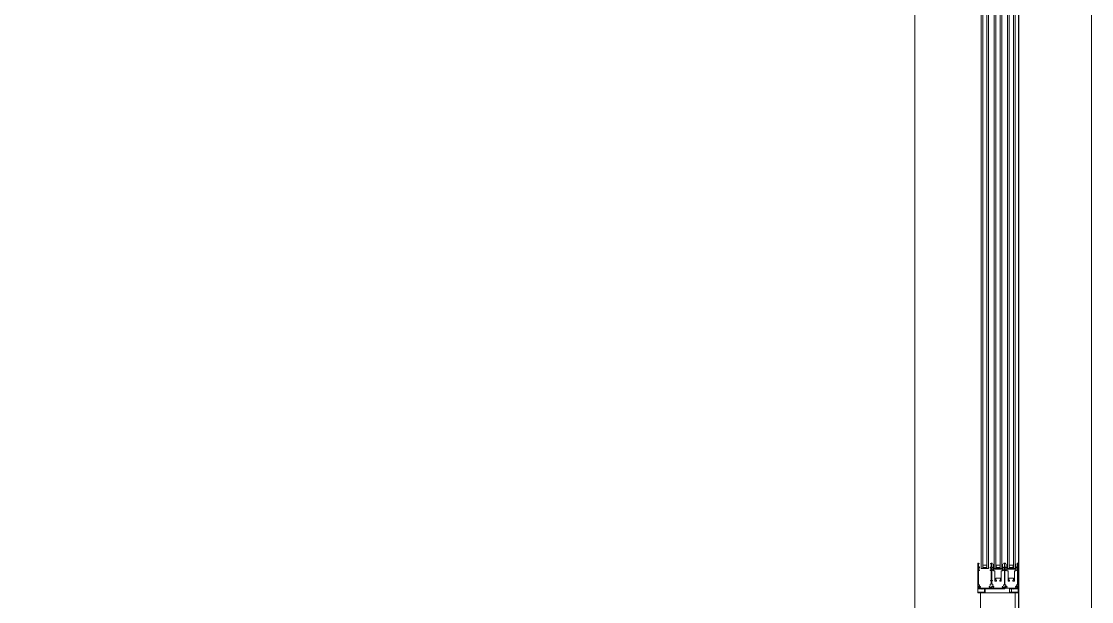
# Model space of a CAD drawing. Header units: centimetres. Extents: x 405464 to 563355, y 50011 to 66875.
# Drawn here: x 518040.5 to 518349.3, y 52744.4 to 52911.8 of the extents above; entities that cross this region are included whole.
import ezdxf
from ezdxf.enums import TextEntityAlignment as Align

# ---------------------------------------------------------------- set-up
doc = ezdxf.new("R2010")
doc.units = ezdxf.units.CM
doc.linetypes.add('DASHDOT', pattern=[25.4, 12.7, -6.35, 0, -6.35])
doc.layers.get('0').update_dxf_attribs({"lineweight": 9})
for name, color, linetype, lineweight in [('0-KRCN-MİMARİ-220526', 8, 'Continuous', 9), ('A_Aks', 30, 'DASHDOT', 9), ('A_Pencere Doğrama-Ex', 140, 'Continuous', 15), ('G_0.09', 254, 'Continuous', 9), ('GC_Cephe_Sandvic_Panel', 151, 'Continuous', 25), ('M00_Mahal_No$0$MH_Alan', 51, 'Continuous', 9), ('PN_Aluminyum', 150, 'Continuous', 15)]:
    doc.layers.add(name, color=color, linetype=linetype, lineweight=lineweight)
doc.styles.add('M00_Mahal_No$0$Kalin01', font='swissk.ttf')
doc.styles.add('M00_Mahal_No$0$Normal', font='swiss.ttf')
doc.styles.add('MAHAL', font='swissc.ttf')

# ---------------------------------------------------------------- blocks, each defined once
blk = doc.blocks.new('1_etap')
at = {"color": 8}
for p, q in [((1428.2, 436.08), (1428.2, 427.72)), ((1428.39, 436.1), (1428.22, 436.1)), ((1428.38, 435.78), (1428.51, 435.91)), ((1428.38, 434.93), (1428.38, 435.78)), ((1428.51, 435.99), (1428.4, 436.09)), ((1431.87, 435.99), (1431.98, 436.09)), ((1432.01, 435.78), (1431.87, 435.91)), ((1432, 436.1), (1432.2, 436.1)), ((1432.01, 434.93), (1432.01, 435.78)), ((1432.33, 435.91), (1432.19, 435.78)), ((1432.19, 434.93), (1432.19, 435.78)), ((1432.22, 436.09), (1432.33, 435.99)), ((1432.69, 433.95), (1432.69, 435.75)), ((1432.74, 435.8), (1432.86, 435.8)), ((1432.89, 435.77), (1432.89, 434.44)), ((1435.12, 434.44), (1435.12, 435.77)), ((1435.15, 435.8), (1435.27, 435.8)), ((1435.32, 435.75), (1435.32, 433.95)), ((1435.69, 435.99), (1435.8, 436.09)), ((1435.82, 435.78), (1435.69, 435.91)), ((1435.81, 436.1), (1436.01, 436.1)), ((1435.82, 435.78), (1435.82, 434.93)), ((1436.14, 435.91), (1436, 435.78)), ((1436, 435.78), (1436, 434.93)), ((1436.03, 436.09), (1436.14, 435.99)), ((1436.5, 433.95), (1436.5, 435.75)), ((1436.55, 435.8), (1436.68, 435.8)), ((1436.71, 435.77), (1436.71, 434.44)), ((1438.94, 434.44), (1438.94, 435.77)), ((1438.97, 435.8), (1439.09, 435.8)), ((1439.14, 435.75), (1439.14, 433.95)), ((1439.5, 435.99), (1439.61, 436.09)), ((1439.64, 435.78), (1439.5, 435.91)), ((1439.63, 436.1), (1439.79, 436.1)), ((1439.64, 434.93), (1439.64, 435.78)), ((1439.82, 436.08), (1439.82, 427.72)), ((1428.38, 434.09), (1428.38, 434.76)), ((1428.38, 429.86), (1428.38, 433.92)), ((1428.48, 434.91), (1428.4, 434.91)), ((1428.4, 434.79), (1428.48, 434.79)), ((1428.48, 434.06), (1428.4, 434.06)), ((1428.4, 433.94), (1428.57, 433.94)), ((1428.5, 435.03), (1428.5, 434.93)), ((1428.5, 434.76), (1428.5, 434.66)), ((1428.5, 434.19), (1428.5, 434.09)), ((1428.57, 435.06), (1428.53, 435.06)), ((1428.53, 434.63), (1428.57, 434.63)), ((1428.57, 434.21), (1428.53, 434.21)), ((1428.62, 434.68), (1428.62, 435.01)), ((1428.62, 433.99), (1428.62, 434.16)), ((1431.76, 434.68), (1431.76, 434.91)), ((1431.76, 434.91), (1431.98, 434.91)), ((1431.77, 433.99), (1431.77, 434.16)), ((1431.86, 434.63), (1431.81, 434.63)), ((1431.82, 434.21), (1431.86, 434.21)), ((1431.99, 433.94), (1431.82, 433.94)), ((1431.88, 434.76), (1431.88, 434.66)), ((1431.88, 434.19), (1431.88, 434.09)), ((1431.99, 434.79), (1431.91, 434.79)), ((1431.91, 434.06), (1431.99, 434.06)), ((1432.01, 434.09), (1432.01, 434.76)), ((1432.01, 431.13), (1432.01, 433.92)), ((1432.19, 434.09), (1432.19, 434.76)), ((1432.19, 431.14), (1432.19, 433.92)), ((1432.44, 434.91), (1432.21, 434.91)), ((1432.21, 433.95), (1432.38, 433.95)), ((1432.21, 434.79), (1432.29, 434.79)), ((1432.29, 434.07), (1432.21, 434.07)), ((1432.32, 434.76), (1432.32, 434.66)), ((1432.32, 434.19), (1432.32, 434.09)), ((1432.34, 434.64), (1432.39, 434.64)), ((1432.38, 434.22), (1432.34, 434.22)), ((1432.43, 434), (1432.43, 434.17)), ((1432.44, 434.69), (1432.44, 434.91)), ((1433.12, 433.9), (1432.74, 433.9)), ((1432.92, 434.4), (1433.91, 434.4)), ((1433.12, 430.92), (1433.12, 433.9)), ((1433.93, 434.38), (1433.93, 434.36)), ((1433.95, 434.34), (1434.06, 434.34)), ((1434.08, 434.36), (1434.08, 434.38)), ((1434.1, 434.4), (1435.09, 434.4)), ((1435.27, 433.9), (1434.9, 433.9)), ((1434.9, 433.9), (1434.9, 430.92)), ((1435.8, 434.91), (1435.58, 434.91)), ((1435.58, 434.91), (1435.58, 434.69)), ((1435.58, 434.17), (1435.58, 434)), ((1435.63, 434.64), (1435.67, 434.64)), ((1435.67, 434.22), (1435.63, 434.22)), ((1435.63, 433.95), (1435.8, 433.95)), ((1435.7, 434.66), (1435.7, 434.76)), ((1435.7, 434.09), (1435.7, 434.19)), ((1435.72, 434.79), (1435.8, 434.79)), ((1435.8, 434.07), (1435.72, 434.07)), ((1435.82, 434.76), (1435.82, 434.09)), ((1435.82, 433.92), (1435.82, 429.86)), ((1436, 434.76), (1436, 434.09)), ((1436, 433.92), (1436, 429.86)), ((1436.03, 434.91), (1436.25, 434.91)), ((1436.1, 434.79), (1436.03, 434.79)), ((1436.03, 434.07), (1436.1, 434.07)), ((1436.2, 433.95), (1436.03, 433.95)), ((1436.13, 434.66), (1436.13, 434.76)), ((1436.13, 434.09), (1436.13, 434.19)), ((1436.2, 434.64), (1436.15, 434.64)), ((1436.15, 434.22), (1436.2, 434.22)), ((1436.25, 434.91), (1436.25, 434.69)), ((1436.25, 434.17), (1436.25, 434)), ((1436.93, 433.9), (1436.55, 433.9)), ((1436.73, 434.4), (1437.73, 434.4)), ((1436.93, 430.92), (1436.93, 433.9)), ((1437.75, 434.38), (1437.75, 434.36)), ((1437.77, 434.34), (1437.88, 434.34)), ((1437.9, 434.36), (1437.9, 434.38)), ((1437.92, 434.4), (1438.91, 434.4)), ((1439.09, 433.9), (1438.71, 433.9)), ((1438.71, 433.9), (1438.71, 430.92)), ((1439.39, 434.68), (1439.39, 435.01)), ((1439.39, 433.99), (1439.39, 434.16)), ((1439.44, 435.06), (1439.49, 435.06)), ((1439.49, 434.63), (1439.44, 434.63)), ((1439.44, 434.21), (1439.49, 434.21)), ((1439.61, 433.94), (1439.44, 433.94)), ((1439.51, 435.03), (1439.51, 434.93)), ((1439.51, 434.76), (1439.51, 434.66)), ((1439.51, 434.19), (1439.51, 434.09)), ((1439.54, 434.91), (1439.61, 434.91)), ((1439.61, 434.79), (1439.54, 434.79)), ((1439.54, 434.06), (1439.61, 434.06)), ((1439.64, 434.09), (1439.64, 434.76)), ((1439.64, 429.86), (1439.64, 433.92)), ((1428.38, 428.68), (1428.38, 429.46)), ((1428.61, 429.83), (1428.4, 429.83)), ((1428.4, 429.48), (1428.49, 429.48)), ((1428.66, 429.79), (1428.62, 429.83)), ((1428.67, 429.63), (1428.67, 429.77)), ((1428.97, 429.23), (1428.97, 429.28)), ((1431.42, 429.23), (1431.42, 429.29)), ((1431.72, 429.63), (1431.72, 429.98)), ((1431.73, 429.99), (1431.76, 430.03)), ((1431.78, 430.04), (1431.99, 430.04)), ((1431.81, 430.98), (1431.81, 431.08)), ((1431.84, 431.11), (1431.99, 431.11)), ((1431.99, 430.96), (1431.84, 430.96)), ((1432.01, 430.06), (1432.01, 430.93)), ((1432.19, 430.06), (1432.19, 430.94)), ((1432.19, 428.87), (1432.19, 429.46)), ((1432.36, 431.11), (1432.21, 431.11)), ((1432.21, 430.96), (1432.36, 430.96)), ((1432.42, 430.04), (1432.21, 430.04)), ((1432.21, 429.48), (1432.31, 429.48)), ((1432.39, 430.99), (1432.39, 431.09)), ((1432.47, 429.99), (1432.44, 430.03)), ((1432.48, 429.63), (1432.48, 429.98)), ((1432.78, 429.23), (1432.78, 429.29)), ((1433.49, 430.85), (1433.19, 430.85)), ((1434.68, 431.72), (1433.34, 431.72)), ((1433.34, 431.72), (1433.34, 431.24)), ((1433.36, 431.21), (1433.49, 431.22)), ((1433.52, 431.19), (1433.52, 430.88)), ((1434.5, 430.88), (1434.5, 431.19)), ((1434.52, 431.22), (1434.65, 431.21)), ((1434.83, 430.85), (1434.52, 430.85)), ((1434.68, 431.53), (1434.68, 431.72)), ((1434.71, 431.47), (1434.68, 431.52)), ((1434.68, 431.42), (1434.71, 431.47)), ((1434.68, 431.24), (1434.68, 431.41)), ((1435.23, 429.29), (1435.23, 429.23)), ((1435.53, 429.78), (1435.53, 429.63)), ((1435.58, 429.83), (1435.54, 429.79)), ((1435.8, 429.84), (1435.59, 429.84)), ((1436, 429.46), (1436, 429.23)), ((1436.03, 429.84), (1436.23, 429.84)), ((1436.12, 429.48), (1436.03, 429.48)), ((1436.25, 429.83), (1436.29, 429.79)), ((1436.29, 429.78), (1436.29, 429.63)), ((1436.59, 429.29), (1436.59, 429.23)), ((1437.31, 430.85), (1437, 430.85)), ((1438.49, 431.72), (1437.15, 431.72)), ((1437.15, 431.72), (1437.15, 431.24)), ((1437.18, 431.21), (1437.3, 431.22)), ((1437.33, 431.19), (1437.33, 430.88)), ((1438.31, 430.88), (1438.31, 431.19)), ((1438.34, 431.22), (1438.47, 431.21)), ((1438.64, 430.85), (1438.34, 430.85)), ((1438.49, 431.53), (1438.49, 431.72)), ((1438.52, 431.47), (1438.49, 431.52)), ((1438.49, 431.42), (1438.52, 431.47)), ((1438.49, 431.24), (1438.49, 431.41)), ((1439.05, 429.23), (1439.05, 429.28)), ((1439.35, 429.63), (1439.35, 429.77)), ((1439.36, 429.79), (1439.39, 429.83)), ((1439.41, 429.83), (1439.61, 429.83)), ((1439.61, 429.48), (1439.52, 429.48)), ((1439.64, 428.68), (1439.64, 429.46)), ((1428.29, 427.67), (1428.2, 427.59)), ((1428.2, 427.57), (1428.2, 427.52)), ((1428.22, 427.7), (1428.88, 427.7)), ((1428.22, 427.5), (1430.28, 427.5)), ((1428.92, 427.68), (1428.31, 427.68)), ((1428.39, 429.03), (1428.39, 428.79)), ((1428.39, 428.77), (1428.48, 428.69)), ((1429.28, 428.66), (1428.4, 428.66)), ((1428.51, 429.06), (1428.41, 429.06)), ((1428.5, 428.68), (1429.32, 428.68)), ((1428.54, 428.88), (1428.54, 429.03)), ((1429.32, 428.86), (1428.56, 428.86)), ((1428.81, 429.18), (1428.92, 429.18)), ((1430.21, 427.68), (1429.04, 427.68)), ((1429.07, 427.7), (1429.95, 427.7)), ((1429.38, 428.83), (1429.33, 428.86)), ((1429.42, 428.86), (1429.38, 428.83)), ((1430.41, 428.86), (1429.43, 428.86)), ((1429.44, 428.68), (1430.21, 428.68)), ((1429.95, 428.66), (1429.47, 428.66)), ((1430.12, 428.57), (1429.96, 428.66)), ((1429.96, 427.7), (1430.12, 427.79)), ((1430.13, 427.81), (1430.13, 428.55)), ((1430.24, 428.65), (1430.24, 427.7)), ((1430.29, 427.5), (1430.33, 427.52)), ((1430.35, 427.52), (1430.39, 427.5)), ((1430.4, 427.5), (1433.07, 427.5)), ((1430.44, 428.68), (1430.44, 428.83)), ((1435.97, 428.66), (1430.46, 428.66)), ((1430.47, 428.76), (1430.47, 428.81)), ((1430.49, 428.84), (1430.92, 428.84)), ((1435.8, 428.66), (1430.57, 428.66)), ((1430.93, 428.84), (1430.97, 428.81)), ((1430.97, 428.81), (1431.01, 428.84)), ((1431.02, 428.84), (1431.99, 428.84)), ((1431.99, 429.18), (1431.47, 429.18)), ((1432.01, 428.86), (1432.01, 429.16)), ((1433.95, 428.84), (1432.21, 428.84)), ((1432.62, 429.18), (1432.73, 429.18)), ((1433.08, 427.5), (1433.12, 427.52)), ((1433.15, 427.52), (1433.19, 427.5)), ((1433.2, 427.5), (1434.8, 427.5)), ((1434.01, 428.82), (1433.97, 428.84)), ((1434.05, 428.84), (1434.01, 428.82)), ((1435.5, 428.84), (1434.06, 428.84)), ((1434.81, 427.5), (1434.85, 427.52)), ((1434.88, 427.52), (1434.92, 427.5)), ((1434.93, 427.5), (1436.6, 427.5)), ((1435.28, 429.18), (1435.5, 429.18)), ((1435.52, 429.16), (1435.52, 428.87)), ((1435.68, 429.03), (1435.68, 428.84)), ((1435.68, 428.84), (1435.68, 428.84)), ((1435.94, 429.14), (1435.7, 429.05)), ((1435.7, 428.81), (1435.76, 428.81)), ((1435.79, 428.81), (1435.89, 428.84)), ((1435.93, 428.69), (1435.85, 428.67)), ((1435.99, 429.02), (1435.99, 428.68)), ((1436.02, 429.02), (1435.99, 429.02)), ((1438.31, 428.86), (1436.2, 428.86)), ((1436.54, 429.18), (1436.44, 429.18)), ((1436.61, 427.5), (1436.65, 427.52)), ((1436.68, 427.52), (1436.72, 427.5)), ((1436.73, 427.5), (1439.79, 427.5)), ((1437.27, 427.7), (1437.27, 428.65)), ((1437.29, 428.68), (1438.58, 428.68)), ((1438.98, 427.68), (1437.29, 427.68)), ((1437.88, 427.81), (1437.88, 428.55)), ((1437.9, 428.57), (1438.05, 428.66)), ((1438.05, 427.7), (1437.9, 427.79)), ((1438.06, 428.66), (1438.54, 428.66)), ((1438.94, 427.7), (1438.06, 427.7)), ((1438.36, 428.83), (1438.32, 428.86)), ((1438.4, 428.86), (1438.36, 428.83)), ((1439.45, 428.86), (1438.42, 428.86)), ((1438.7, 428.68), (1439.52, 428.68)), ((1438.74, 428.66), (1439.61, 428.66)), ((1439.21, 429.18), (1439.1, 429.18)), ((1439.71, 427.68), (1439.1, 427.68)), ((1439.79, 427.7), (1439.14, 427.7)), ((1439.48, 429.03), (1439.48, 428.88)), ((1439.6, 429.06), (1439.5, 429.06)), ((1439.54, 428.69), (1439.62, 428.77)), ((1439.63, 428.79), (1439.63, 429.03)), ((1439.81, 427.59), (1439.73, 427.67)), ((1439.82, 427.52), (1439.82, 427.57))]:
    blk.add_line(p, q, dxfattribs=at)
for points in [[(1429.59, 434.55), (1429.59, 753.1), (1429.09, 753.1), (1429.09, 434.55)], [(1431.29, 434.55), (1431.29, 753.1), (1430.79, 753.1), (1430.79, 434.55)], [(1433.41, 434.55), (1433.41, 753.1), (1432.91, 753.1), (1432.91, 434.55)], [(1435.11, 434.55), (1435.11, 753.1), (1434.61, 753.1), (1434.61, 434.55)], [(1437.22, 434.55), (1437.22, 753.1), (1436.72, 753.1), (1436.72, 434.55)], [(1438.92, 434.55), (1438.92, 753.1), (1438.42, 753.1), (1438.42, 434.55)], [(1430.79, 435.05), (1430.49, 434.85), (1429.89, 434.85), (1429.59, 435.05), (1429.59, 435.55), (1430.79, 435.55)], [(1430.76, 435.07), (1430.48, 434.88), (1429.9, 434.88), (1429.62, 435.07), (1429.62, 435.52), (1430.76, 435.52)], [(1434.61, 435.05), (1434.31, 434.85), (1433.71, 434.85), (1433.41, 435.05), (1433.41, 435.55), (1434.61, 435.55)], [(1434.58, 435.07), (1434.3, 434.88), (1433.72, 434.88), (1433.44, 435.07), (1433.44, 435.52), (1434.58, 435.52)], [(1438.42, 435.05), (1438.12, 434.85), (1437.52, 434.85), (1437.22, 435.05), (1437.22, 435.55), (1438.42, 435.55)], [(1438.39, 435.07), (1438.11, 434.88), (1437.53, 434.88), (1437.25, 435.07), (1437.25, 435.52), (1438.39, 435.52)], [(1429.59, 434.55), (1429.59, 434.85), (1430.79, 434.85), (1430.79, 434.55)], [(1433.41, 434.55), (1433.41, 434.85), (1434.61, 434.85), (1434.61, 434.55)], [(1437.22, 434.55), (1437.22, 434.85), (1438.42, 434.85), (1438.42, 434.55)]]:
    blk.add_lwpolyline(points, close=True, dxfattribs=at)
for centre, radius, start, end in [((1428.22, 436.08), 0.025, 90, 180), ((1428.39, 436.08), 0.025, 45.971, 90), ((1428.48, 435.95), 0.05, 315, 45.971), ((1431.91, 435.95), 0.05, 134.029, 225), ((1432, 436.08), 0.025, 90, 134.029), ((1432.2, 436.08), 0.025, 45.971, 90), ((1432.29, 435.95), 0.05, 315, 45.971), ((1432.74, 435.75), 0.05, 90.0013, 179.9993), ((1432.86, 435.77), 0.03, 0, 90), ((1435.15, 435.77), 0.03, 90, 180), ((1435.27, 435.75), 0.05, 0, 90), ((1435.72, 435.95), 0.05, 134.029, 225), ((1435.81, 436.08), 0.025, 90, 134.029), ((1436.01, 436.08), 0.025, 45.9709, 89.9999), ((1436.11, 435.95), 0.05, 315, 45.971), ((1436.55, 435.75), 0.05, 90.0013, 179.9993), ((1436.68, 435.77), 0.03, 0, 90), ((1438.97, 435.77), 0.03, 90, 180), ((1439.09, 435.75), 0.05, 0, 90), ((1439.54, 435.95), 0.05, 134.029, 225), ((1439.63, 436.08), 0.025, 90, 134.029), ((1439.79, 436.08), 0.025, 0, 90), ((1428.4, 434.93), 0.025, 180, 270), ((1428.4, 434.76), 0.025, 90, 180), ((1428.4, 434.09), 0.025, 180, 270), ((1428.4, 433.92), 0.025, 90, 180), ((1428.48, 434.93), 0.025, 270, 360), ((1428.48, 434.76), 0.025, 0, 90), ((1428.48, 434.09), 0.025, 270, 0), ((1428.53, 435.03), 0.025, 90, 180), ((1428.53, 434.66), 0.025, 180, 270), ((1428.53, 434.19), 0.025, 90, 180), ((1428.57, 435.01), 0.05, 0, 90), ((1428.57, 434.68), 0.05, 270, 0), ((1428.57, 434.16), 0.05, 360, 90), ((1428.57, 433.99), 0.05, 270, 0), ((1431.81, 434.68), 0.05, 180, 270), ((1431.82, 434.16), 0.05, 90, 180), ((1431.82, 433.99), 0.05, 180, 270), ((1431.86, 434.66), 0.025, 270, 0), ((1431.86, 434.19), 0.025, 0, 90), ((1431.91, 434.76), 0.025, 90, 180), ((1431.91, 434.09), 0.025, 180, 270), ((1431.98, 434.93), 0.025, 270, 359.9875), ((1431.99, 434.76), 0.025, 0, 90), ((1431.99, 434.09), 0.025, 270, 0), ((1431.99, 433.92), 0.025, 0, 90), ((1432.21, 434.93), 0.025, 180, 270), ((1432.21, 434.76), 0.025, 90, 180), ((1432.21, 434.09), 0.025, 180, 270), ((1432.21, 433.92), 0.025, 90, 180), ((1432.29, 434.76), 0.025, 0, 90), ((1432.29, 434.09), 0.025, 270, 0), ((1432.34, 434.66), 0.025, 180, 270), ((1432.34, 434.19), 0.025, 90, 180), ((1432.38, 434.17), 0.05, 0, 90), ((1432.38, 434), 0.05, 270, 0), ((1432.39, 434.69), 0.05, 270, 0), ((1432.74, 433.95), 0.05, 180, 270), ((1432.9, 434.41), 0.0195, 127.9912, 307.9912), ((1432.87, 434.44), 0.02, 320.3363, 360), ((1432.92, 434.38), 0.02, 90, 115.646), ((1433.91, 434.38), 0.02, 0, 90), ((1433.95, 434.36), 0.02, 180, 270), ((1434.06, 434.36), 0.02, 270, 0), ((1434.1, 434.38), 0.02, 90, 180), ((1435.09, 434.38), 0.02, 64.354, 90), ((1435.11, 434.41), 0.0195, 232.0088, 52.0088), ((1435.14, 434.44), 0.02, 180, 219.6637), ((1435.27, 433.95), 0.05, 270, 360), ((1435.63, 434.69), 0.05, 180, 270), ((1435.63, 434.17), 0.05, 90, 180), ((1435.63, 434), 0.05, 180, 270), ((1435.67, 434.66), 0.025, 270, 0), ((1435.67, 434.19), 0.025, 0, 90), ((1435.72, 434.76), 0.025, 90, 180), ((1435.72, 434.09), 0.025, 180, 270), ((1435.8, 434.93), 0.025, 270, 0), ((1435.8, 434.76), 0.025, 0, 90), ((1435.8, 434.09), 0.025, 270, 0), ((1435.8, 433.92), 0.025, 0, 90), ((1436.03, 434.93), 0.025, 183.7532, 270), ((1436.03, 434.76), 0.025, 90, 176.2469), ((1436.03, 434.09), 0.025, 183.7531, 270), ((1436.03, 433.92), 0.025, 90, 176.2469), ((1436.1, 434.76), 0.025, 0, 90), ((1436.1, 434.09), 0.025, 270, 0), ((1436.15, 434.66), 0.025, 180, 270), ((1436.15, 434.19), 0.025, 90, 180), ((1436.2, 434.69), 0.05, 270, 0), ((1436.2, 434.17), 0.05, 0, 90), ((1436.2, 434), 0.05, 270, 0), ((1436.55, 433.95), 0.05, 180, 270), ((1436.71, 434.41), 0.0195, 127.9912, 307.9912), ((1436.69, 434.44), 0.02, 320.3363, 360), ((1436.73, 434.38), 0.02, 90, 115.646), ((1437.73, 434.38), 0.02, 0, 90), ((1437.77, 434.36), 0.02, 180, 270), ((1437.88, 434.36), 0.02, 270, 0), ((1437.92, 434.38), 0.02, 90, 180), ((1438.91, 434.38), 0.02, 64.354, 90), ((1438.93, 434.41), 0.0195, 232.0088, 52.0088), ((1438.96, 434.44), 0.02, 180, 219.6637), ((1439.09, 433.95), 0.05, 270, 360), ((1439.44, 435.01), 0.05, 90, 180), ((1439.44, 434.68), 0.05, 180, 270), ((1439.44, 434.16), 0.05, 90, 180), ((1439.44, 433.99), 0.05, 180, 270), ((1439.49, 435.03), 0.025, 360, 90), ((1439.49, 434.66), 0.025, 270, 0), ((1439.49, 434.19), 0.025, 0, 90), ((1439.54, 434.93), 0.025, 180, 270), ((1439.54, 434.76), 0.025, 90, 180), ((1439.54, 434.09), 0.025, 180, 270), ((1439.61, 434.93), 0.025, 270, 360), ((1439.61, 434.76), 0.025, 360, 90), ((1439.61, 434.09), 0.025, 270, 0), ((1439.61, 433.92), 0.025, 0, 90), ((1428.4, 429.86), 0.025, 180, 270), ((1428.4, 429.46), 0.025, 90, 179.9922), ((1428.49, 429.46), 0.025, 20.2755, 90), ((1428.97, 429.63), 0.48, 200.2755, 248.4711), ((1428.61, 429.81), 0.025, 45, 90), ((1428.64, 429.77), 0.025, 0, 45), ((1428.97, 429.63), 0.3, 180, 261.7868), ((1428.92, 429.28), 0.05, 360, 81.7868), ((1431.47, 429.29), 0.05, 98.2132, 180), ((1431.42, 429.63), 0.3, 278.2132, 0), ((1431.75, 429.98), 0.025, 135, 180), ((1431.78, 430.01), 0.025, 90, 135), ((1431.84, 431.08), 0.025, 90, 180), ((1431.84, 430.98), 0.025, 180, 270), ((1431.99, 431.13), 0.025, 270, 0), ((1431.99, 430.93), 0.025, 0, 90), ((1431.99, 430.06), 0.025, 270, 0), ((1432.21, 431.14), 0.025, 180, 270), ((1432.21, 430.94), 0.025, 90, 180), ((1432.21, 430.06), 0.025, 180, 270), ((1432.21, 429.46), 0.025, 90, 179.9923), ((1432.31, 429.46), 0.025, 20.2755, 90), ((1432.78, 429.63), 0.48, 200.2755, 248.4711), ((1432.36, 431.09), 0.025, 0, 90), ((1432.36, 430.99), 0.025, 270, 0), ((1432.42, 430.01), 0.025, 45, 90), ((1432.46, 429.98), 0.025, 360, 45), ((1432.78, 429.63), 0.3, 180, 261.7868), ((1432.73, 429.29), 0.05, 360, 81.7868), ((1433.19, 430.92), 0.07, 180, 270), ((1433.36, 431.24), 0.025, 180, 273), ((1433.49, 431.19), 0.025, 0, 93), ((1433.49, 430.88), 0.025, 270, 360), ((1434.52, 431.19), 0.025, 87, 180), ((1434.52, 430.88), 0.025, 180, 270), ((1434.65, 431.24), 0.025, 267, 0), ((1434.7, 431.53), 0.025, 180, 209), ((1434.7, 431.41), 0.025, 151, 180), ((1434.83, 430.92), 0.07, 270, 0), ((1435.28, 429.29), 0.05, 98.2132, 180), ((1435.23, 429.63), 0.3, 278.2132, 0), ((1435.56, 429.78), 0.025, 135, 180), ((1435.59, 429.81), 0.025, 90, 135), ((1435.8, 429.86), 0.025, 270, 0), ((1436.03, 429.86), 0.025, 180, 270), ((1436.03, 429.46), 0.025, 90.0323, 180.0323), ((1436.12, 429.46), 0.025, 20.3078, 90.0323), ((1436.59, 429.63), 0.48, 200.3078, 248.5034), ((1436.23, 429.81), 0.025, 45, 90), ((1436.27, 429.78), 0.025, 360, 45), ((1436.59, 429.63), 0.3, 180, 240.3036), ((1436.59, 429.63), 0.3, 240.4135, 261.8191), ((1436.54, 429.29), 0.05, 0.0323, 81.8191), ((1437, 430.92), 0.07, 180, 270), ((1437.18, 431.24), 0.025, 180, 273), ((1437.31, 431.19), 0.025, 0, 93), ((1437.31, 430.88), 0.025, 270, 360), ((1438.34, 431.19), 0.025, 87, 180), ((1438.34, 430.88), 0.025, 180, 270), ((1438.47, 431.24), 0.025, 267, 0), ((1438.52, 431.53), 0.025, 180, 209), ((1438.52, 431.41), 0.025, 151, 180), ((1438.64, 430.92), 0.07, 270, 0), ((1439.1, 429.28), 0.05, 98.2132, 180), ((1439.05, 429.63), 0.3, 278.2132, 0), ((1439.05, 429.63), 0.48, 291.5289, 339.7245), ((1439.37, 429.77), 0.025, 135, 180), ((1439.41, 429.81), 0.025, 90, 135), ((1439.52, 429.46), 0.025, 90, 159.7245), ((1439.61, 429.86), 0.025, 270, 0), ((1439.61, 429.46), 0.025, 0.0078, 90), ((1428.22, 427.72), 0.025, 180, 270), ((1428.22, 427.57), 0.025, 135, 180), ((1428.22, 427.52), 0.025, 180, 270), ((1428.31, 427.65), 0.025, 90, 135), ((1428.4, 428.68), 0.025, 180, 270), ((1428.41, 429.03), 0.025, 90, 180), ((1428.41, 428.79), 0.025, 180, 225), ((1428.5, 428.71), 0.025, 225, 270), ((1428.51, 429.03), 0.025, 0, 90), ((1428.56, 428.88), 0.025, 180, 270), ((1428.81, 429.23), 0.05, 248.4711, 270), ((1428.88, 427.75), 0.05, 270, 324.3147), ((1428.92, 429.23), 0.05, 270, 0), ((1428.98, 427.68), 0.07, 35.6853, 144.3147), ((1428.92, 427.7), 0.025, 270, 337.3801), ((1428.98, 427.68), 0.04, 22.6199, 157.3801), ((1429.04, 427.7), 0.025, 202.6199, 270), ((1429.07, 427.75), 0.05, 215.6853, 270), ((1429.28, 428.61), 0.05, 35.6853, 90), ((1429.32, 428.83), 0.025, 61.9906, 90), ((1429.32, 428.65), 0.025, 22.6199, 90), ((1429.38, 428.68), 0.07, 215.6853, 324.3147), ((1429.38, 428.68), 0.04, 202.6199, 337.3801), ((1429.44, 428.65), 0.025, 90, 157.3801), ((1429.43, 428.83), 0.025, 90, 118.0094), ((1429.47, 428.61), 0.05, 90, 144.3147), ((1429.95, 428.63), 0.025, 60, 90), ((1429.95, 427.72), 0.025, 270, 300), ((1430.11, 428.55), 0.025, 0, 60), ((1430.11, 427.81), 0.025, 300, 0), ((1430.21, 428.65), 0.025, 0, 90), ((1430.21, 427.7), 0.025, 270, 0), ((1430.28, 427.52), 0.025, 270, 298), ((1430.34, 427.5), 0.025, 62, 118), ((1430.4, 427.52), 0.025, 242, 270), ((1430.41, 428.83), 0.025, 0, 90), ((1430.46, 428.68), 0.025, 180, 270), ((1430.49, 428.81), 0.025, 90, 180), ((1430.57, 428.76), 0.1, 180, 270), ((1430.92, 428.81), 0.025, 62, 90), ((1431.02, 428.81), 0.025, 90, 118), ((1431.47, 429.23), 0.05, 180, 270), ((1431.99, 429.16), 0.025, 0, 90), ((1431.99, 428.86), 0.025, 270, 0), ((1432.21, 428.87), 0.025, 179.9923, 270), ((1432.62, 429.23), 0.05, 248.4711, 270), ((1432.73, 429.23), 0.05, 270, 360), ((1433.07, 427.52), 0.025, 270, 298), ((1433.14, 427.5), 0.025, 62, 118), ((1433.2, 427.52), 0.025, 242, 270), ((1433.95, 428.82), 0.025, 62, 90), ((1434.06, 428.82), 0.025, 90, 118), ((1434.8, 427.52), 0.025, 270, 298), ((1434.86, 427.5), 0.025, 62, 118), ((1434.93, 427.52), 0.025, 242, 270), ((1435.28, 429.23), 0.05, 180, 270), ((1435.5, 429.16), 0.025, 0, 90), ((1435.5, 428.87), 0.025, 270, 0), ((1435.7, 429.03), 0.025, 110.0323, 180.0323), ((1435.7, 428.84), 0.025, 180.0323, 270.0323), ((1435.76, 428.91), 0.1, 270.0323, 286.2382), ((1435.8, 428.86), 0.2, 270, 286.2382), ((1435.91, 428.77), 0.0788, 286.2382, 106.2382), ((1435.9, 429.23), 0.1, 290.0323, 0.0323), ((1435.97, 428.68), 0.025, 270, 0), ((1436.02, 428.87), 0.15, 4.9171, 90), ((1436.2, 428.88), 0.025, 184.9171, 270), ((1436.44, 429.23), 0.05, 248.5034, 270.0323), ((1436.54, 429.23), 0.05, 270.0323, 0.0323), ((1436.6, 427.52), 0.025, 270, 298), ((1436.67, 427.5), 0.025, 62, 118), ((1436.73, 427.52), 0.025, 242, 270), ((1437.29, 428.65), 0.025, 90, 180), ((1437.29, 427.7), 0.025, 180, 270), ((1437.91, 428.55), 0.025, 120, 180), ((1437.91, 427.81), 0.025, 180, 240), ((1438.06, 428.63), 0.025, 90, 120), ((1438.06, 427.72), 0.025, 240, 270), ((1438.31, 428.83), 0.025, 61.9906, 90), ((1438.42, 428.83), 0.025, 90, 118.0094), ((1438.54, 428.61), 0.05, 35.6853, 90), ((1438.58, 428.65), 0.025, 22.6199, 90), ((1438.64, 428.68), 0.07, 215.6853, 324.3147), ((1438.64, 428.68), 0.04, 202.6199, 337.3801), ((1438.7, 428.65), 0.025, 90, 157.3801), ((1438.74, 428.61), 0.05, 90, 144.3147), ((1438.94, 427.75), 0.05, 270, 324.3147), ((1439.04, 427.68), 0.07, 35.6853, 144.3147), ((1438.98, 427.7), 0.025, 270, 337.3801), ((1439.04, 427.68), 0.04, 22.6199, 157.3801), ((1439.1, 429.23), 0.05, 180, 270), ((1439.1, 427.7), 0.025, 202.6199, 270), ((1439.14, 427.75), 0.05, 215.6853, 270), ((1439.21, 429.23), 0.05, 270, 291.5289), ((1439.45, 428.88), 0.025, 270, 0), ((1439.5, 429.03), 0.025, 90, 180), ((1439.52, 428.71), 0.025, 270, 315), ((1439.6, 429.03), 0.025, 0, 90), ((1439.61, 428.68), 0.025, 270, 0), ((1439.6, 428.79), 0.025, 315, 0), ((1439.71, 427.65), 0.025, 45, 90), ((1439.79, 427.72), 0.025, 270, 0), ((1439.79, 427.52), 0.025, 270, 0), ((1439.79, 427.57), 0.025, 0, 45)]:
    blk.add_arc(centre, radius, start, end, dxfattribs=at)
at = {"layer": 'A_Aks', "color": 8, "ltscale": 100}
blk.add_line((1410, -588.11), (1410, 5066.95), dxfattribs=at)
blk.add_line((1410, -588.11), (1410, 5066.95), dxfattribs=at)
at = {"layer": 'G_0.09', "color": 8}
blk.add_line((1461, 3259.49), (1461, 90.54), dxfattribs=at)
at = {"layer": 'GC_Cephe_Sandvic_Panel', "color": 8}
blk.add_line((1440, 19.97), (1440, 900.03), dxfattribs=at)
at = {"layer": 'PN_Aluminyum', "color": 8}
blk.add_lwpolyline([(1438.92, 422.5), (1438.92, 427.5), (1428.92, 427.5), (1428.92, 422.5)], close=True, dxfattribs=at)
at = {"color": 8, "linetype": 'ByBlock', "lineweight": -2}
for tag, height, style, p in [('MAHALNO', 15.68, 'M00_Mahal_No$0$Kalin01', (-1403.52, 5183, -22.72)), ('MAHALADI', 25.09, 'M00_Mahal_No$0$Normal', (-1403.52, 5151.64, -22.72)), ('MAHALNO', 9.8, 'M00_Mahal_No$0$Kalin01', (-1049.84, 5038.22)), ('MAHALADI', 15.68, 'M00_Mahal_No$0$Normal', (-1049.84, 5018.62)), ('MAHALNO', 19.6, 'M00_Mahal_No$0$Kalin01', (585.19, 4515.87)), ('MAHALADI', 31.36, 'M00_Mahal_No$0$Normal', (585.19, 4476.67)), ('MAHALNO', 19.6, 'M00_Mahal_No$0$Kalin01', (543.65, 3917.94)), ('MAHALADI', 31.36, 'M00_Mahal_No$0$Normal', (543.65, 3878.74)), ('MAHALNO', 19.6, 'M00_Mahal_No$0$Kalin01', (175.42, 3438.17)), ('MAHALADI', 31.36, 'M00_Mahal_No$0$Normal', (175.42, 3398.97)), ('MAHALNO', 15.68, 'M00_Mahal_No$0$Kalin01', (662.5, 3278.68)), ('MAHALADI', 25.09, 'M00_Mahal_No$0$Normal', (662.5, 3247.32)), ('MAHALNO', 9.8, 'M00_Mahal_No$0$Kalin01', (928.42, 2524.93)), ('MAHALADI', 15.68, 'M00_Mahal_No$0$Normal', (928.42, 2505.33)), ('MAHALNO', 19.6, 'M00_Mahal_No$0$Kalin01', (683.01, 1295.87)), ('MAHALADI', 31.36, 'M00_Mahal_No$0$Normal', (683.01, 1256.67))]:
    blk.add_attdef(tag, text='', height=height, dxfattribs=dict(at, style=style)).set_placement(p, align=Align.MIDDLE_CENTER)
at = {"layer": 'A_Pencere Doğrama-Ex', "color": 8, "style": 'MAHAL'}
for p in [(163.41, 4608.46), (585.7, 4362.45), (584.07, 3781.1), (404.74, 3207.04), (477.62, 2356.77), (647.13, 1093.28), (160.83, 91.11)]:
    blk.add_attdef('KOT', p, '', height=10, dxfattribs=at)
at = {"layer": 'M00_Mahal_No$0$MH_Alan', "color": 8, "style": 'M00_Mahal_No$0$Normal'}
for height, p in [(25.09, (-1403.52, 5114.01, -22.72)), (15.68, (-1049.84, 4995.1)), (31.36, (585.19, 4429.63)), (31.36, (543.65, 3831.7)), (31.36, (175.42, 3351.93)), (25.09, (662.5, 3209.69)), (15.68, (928.42, 2481.81)), (31.36, (683.01, 1209.63))]:
    blk.add_attdef('ALAN', text='', height=height, dxfattribs=at).set_placement(p, align=Align.MIDDLE_CENTER)
blk = doc.blocks.new('A$C9e52caec')
at = {"color": 8}
blk.add_blockref('1_etap', (12530, 57), dxfattribs=at)
at = {"color": 8, "ltscale": 10}
blk.add_lwpolyline([(12564.5, 4737), (13970, 4737), (13970, 77), (12564.5, 77)], close=True, dxfattribs=at)

msp = doc.modelspace()

# ---------------------------------------------------------------- block references
at = {"layer": '0-KRCN-MİMARİ-220526', "rotation": 359.999999999997}
msp.add_blockref('A$C9e52caec', (504358.27, 52262.37, 74), dxfattribs=at)

doc.saveas('drawing.dxf')
